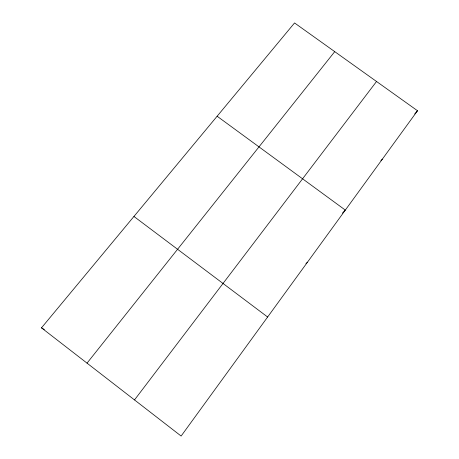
<?xml version="1.0" encoding="UTF-8"?>
<svg xmlns="http://www.w3.org/2000/svg" width="459" height="459" viewBox="0 0 459 459"><rect width="100%" height="100%" fill="white"/><g stroke="black" fill="none" stroke-linecap="round" stroke-linejoin="round"><path stroke-width="0.69" d="M417.518 110.751L181.127 436.05L41.482 327.846L294.552 22.95L417.518 110.751L414.712 113.947M134.504 399.927L376.535 81.484M87.032 363.138L334.731 51.637M380.907 160.736L382.341 159.153M342.414 213.137L345.323 210.096L217.13 116.23M305.941 263.644L307.49 262.158M41.482 327.846L44.368 329.533M133.942 216.459L267.626 317.014"/></g></svg>
